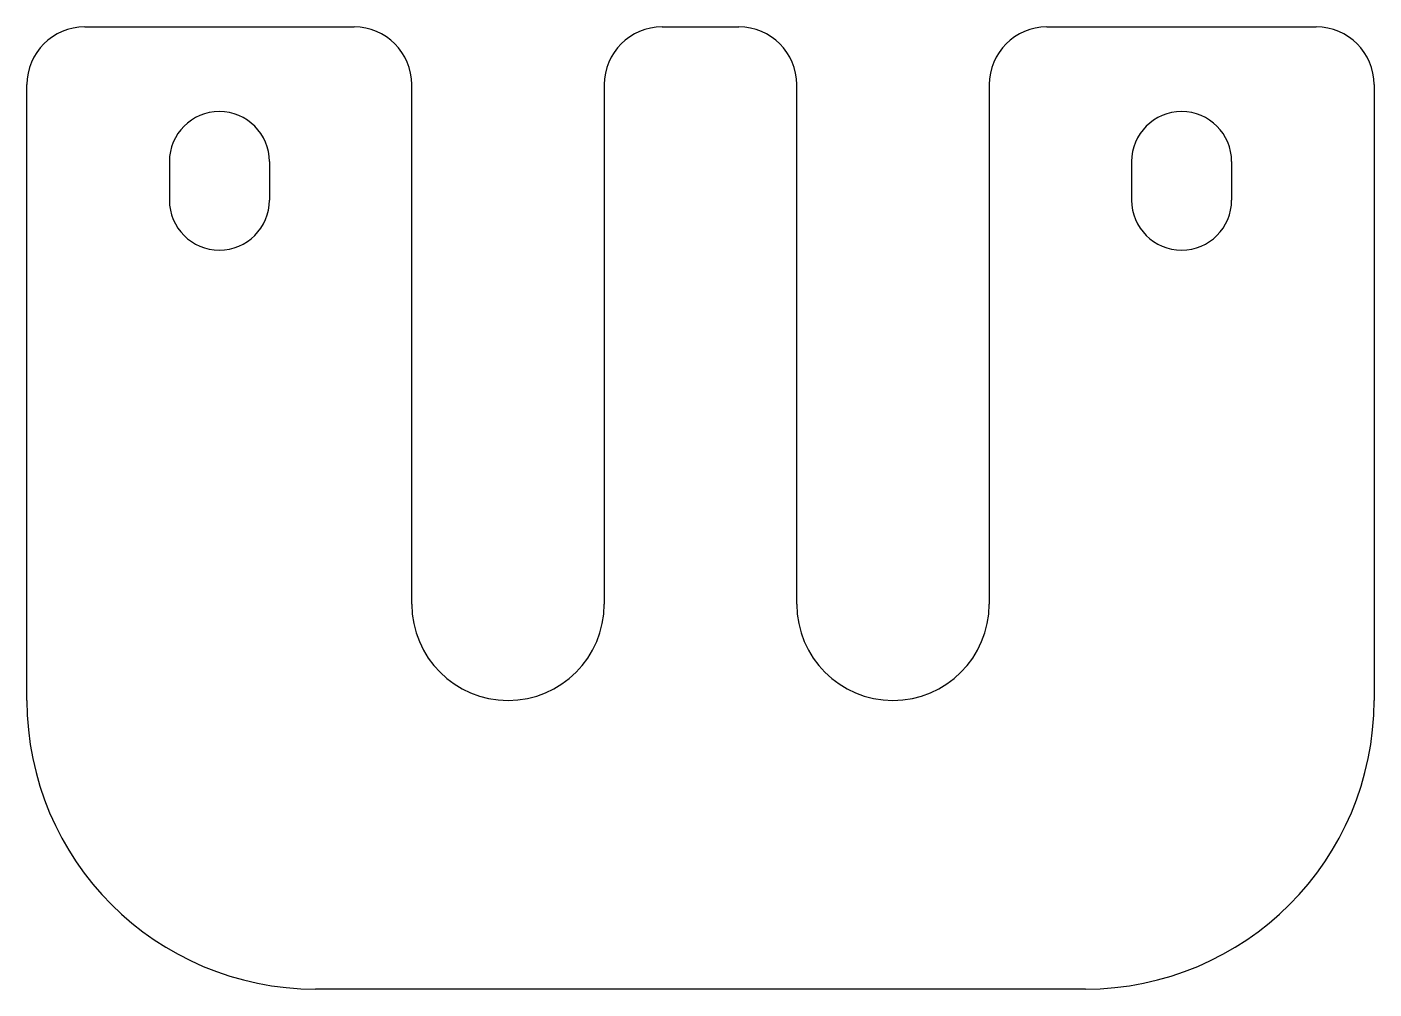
# Model space of a CAD drawing. Extents: x -378 to -308, y 223 to 273.
import ezdxf

# ---------------------------------------------------------------- set-up
doc = ezdxf.new("R2010")
doc.units = 0
doc.layers.add('Shape2DView037', color=7, linetype='CONTINUOUS')

msp = doc.modelspace()

# ---------------------------------------------------------------- linework, layer by layer
at = {"layer": 'Shape2DView037'}
for p, q in [((-375, 273), (-361, 273)), ((-345, 273), (-341, 273)), ((-325, 273), (-311, 273)), ((-378, 238), (-378, 270)), ((-358, 243), (-358, 270)), ((-348, 270), (-348, 243)), ((-338, 243), (-338, 270)), ((-328, 270), (-328, 243)), ((-308, 270), (-308, 238)), ((-370.6, 266), (-370.6, 264)), ((-365.4, 266), (-365.4, 264)), ((-320.6, 266), (-320.6, 264)), ((-315.4, 266), (-315.4, 264)), ((-323, 223), (-363, 223))]:
    msp.add_line(p, q, dxfattribs=at)
for centre, radius, start, end in [((-375, 270), 3, 90, 180), ((-361, 270), 3, 0, 90), ((-345, 270), 3, 90, 180), ((-341, 270), 3, 0, 90), ((-325, 270), 3, 90, 180), ((-311, 270), 3, 0, 90), ((-368, 266), 2.6, 0, 180), ((-318, 266), 2.6, 0, 180), ((-368, 264), 2.6, 180, 0), ((-318, 264), 2.6, 180, 0), ((-353, 243), 5, 180, 0), ((-333, 243), 5, 180, 0), ((-363, 238), 15, 180, -90), ((-323, 238), 15, -90, 0)]:
    msp.add_arc(centre, radius, start, end, dxfattribs=at)

doc.saveas('drawing.dxf')
